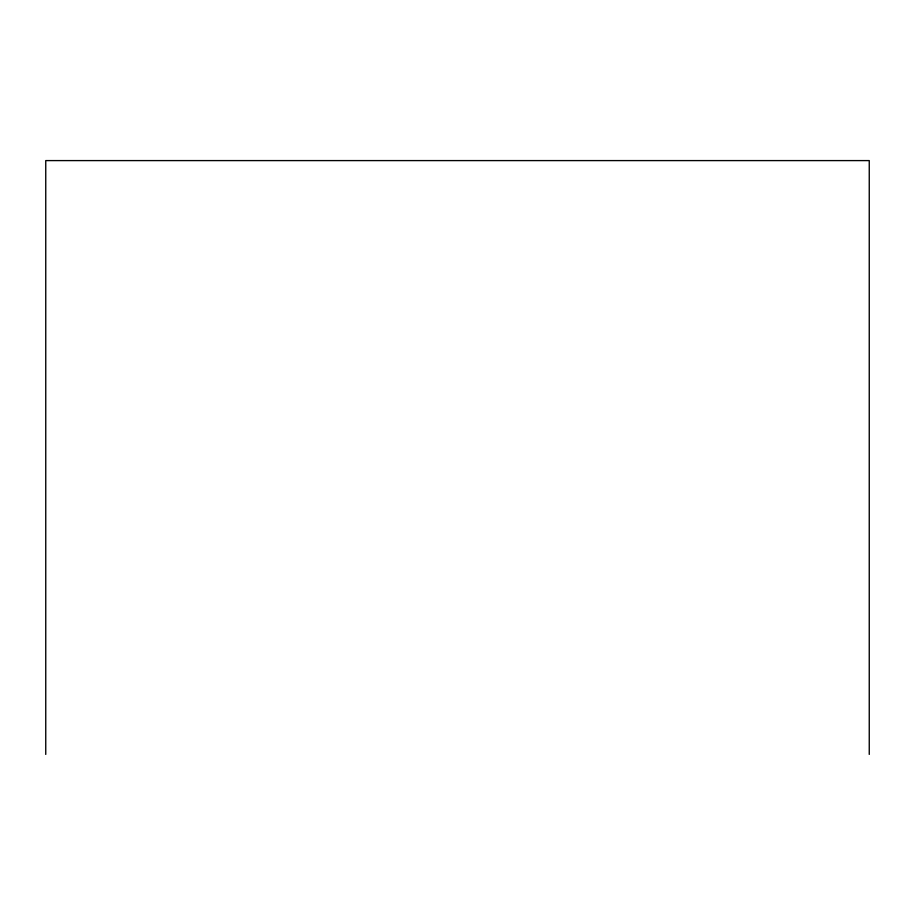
<?xml version="1.0" encoding="UTF-8"?>
<svg xmlns="http://www.w3.org/2000/svg" width="915" height="915" viewBox="0 0 915 915"><rect width="100%" height="100%" fill="white"/><g stroke="black" fill="none" stroke-linecap="round" stroke-linejoin="round"><path stroke-width="1.37" d="M869.25 754.406L869.25 160.594L45.75 160.594L45.75 754.406"/></g></svg>
